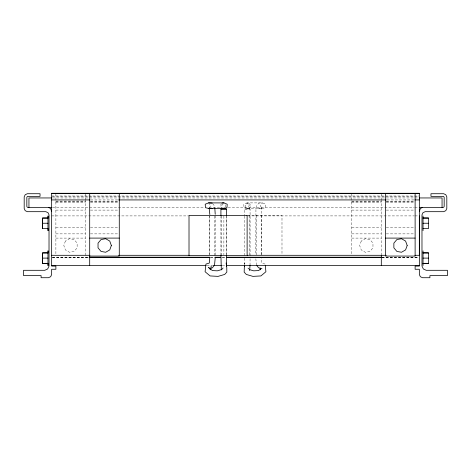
<?xml version="1.0" encoding="UTF-8"?>
<svg xmlns="http://www.w3.org/2000/svg" width="471" height="471" viewBox="0 0 471 471"><rect width="100%" height="100%" fill="white"/><g stroke="black" fill="none" stroke-linecap="round" stroke-linejoin="round"><path stroke-width="0.35" stroke-dasharray="2.35 1.77" d="M209.807 254.617L209.83 216.03M215.194 255.164L215.218 215.742M220.923 255.164L220.923 216.36M226.416 254.605L226.421 216.389M244.579 258.226L244.549 264.425M250.072 258.797L250.03 265.244M225.256 207.11L225.468 204.337M244.743 264.355L244.885 262.977L244.602 263.619M249.177 208.624L250.996 205.656L248.741 203.013L247.01 202.901L243.772 204.231L244.043 207.699L249.177 208.624L245.803 207.805L245.532 204.337L248.741 203.013M209.312 207.917L210.802 205.55L209.412 203.961M221.806 203.543L220.004 205.656L221.458 208.029M223.077 203.961L221.711 205.55L222.812 207.328M250.077 255.9L250.077 209.036L244.579 209.036L244.579 215.653M51.657 196.001L419.343 196.001M52.393 196.36L418.607 196.36M52.464 197.95L414.127 197.95M414.857 197.95L418.536 197.95M90.632 199.928L118.574 199.928M386.985 199.928L414.192 199.928M55.884 201.117L85.469 201.117M90.414 201.117L119.281 201.117M351.719 201.117L381.304 201.117M386.255 201.158L415.116 201.117M55.884 201.553L85.469 201.553M90.414 201.553L118.557 201.553M351.719 201.553L381.304 201.553M386.255 201.553L414.392 201.553M55.884 202.171L85.469 202.171M90.414 202.171L118.557 202.171M351.719 202.171L381.304 202.171M386.255 202.171L414.392 202.171M52.464 207.458L204.626 207.458M209.036 207.458L222.271 207.458M228.147 207.458L414.127 207.458M414.857 207.458L418.536 207.458M244.579 209.036L250.077 209.036M55.884 210.101L85.469 210.101M90.414 210.101L118.557 210.101M351.719 210.101L381.304 210.101M386.255 210.101L414.392 210.101M247.628 215.382L281.988 215.382L281.988 254.069M51.657 215.906L188.435 215.906M247.999 215.906L414.221 215.906M414.927 215.906L418.607 215.906M55.884 227.375L85.469 227.375M90.414 227.375L119.281 227.375M351.719 227.375L381.304 227.375M386.255 227.375L415.116 227.375M55.884 233.869L85.469 233.869M90.414 233.869L118.557 233.869M351.719 233.869L381.304 233.869M386.255 233.869L414.392 233.869M55.884 238.096L85.469 238.096M351.719 238.096L381.304 238.096M52.393 257.219L89.16 257.219M210.496 257.219L214.175 257.219M222.265 257.219L225.203 257.219M381.84 257.219L418.607 257.219M52.393 257.396L89.16 257.396M210.496 257.396L214.175 257.396M222.265 257.396L225.203 257.396M381.84 257.396L418.607 257.396M52.393 257.643L88.966 257.643M382.034 257.643L418.607 257.643M206.822 265.567L212.704 265.567M222.265 265.567L225.203 265.567M265.061 264.084L261.723 263.077L261.222 258.179M248.853 269.041L247.911 267.993L248.965 269.542M212.633 203.619L214.376 205.733L214.723 207.811M256.465 265.114L255.841 258.803M261.193 254.617L261.17 214.576L261.858 207.882L258.508 208.694L262.064 208.512L265.52 207.687L265.797 204.226L262.506 202.901L247.01 202.901L249.289 205.55L247.452 208.512L262.064 208.512L260.198 205.55L262.506 202.901L258.803 203.095L256.624 205.733L255.93 209.889L255.806 254.434M381.304 193.722L381.304 199.268M381.304 199.38L381.304 256.059M351.719 193.722L351.719 254.628M261.328 215.382L261.328 255.529M256.418 215.382L256.418 255.529M249.447 215.382L249.447 255.529M244.537 216.112L244.537 255.529M226.463 216.112L226.463 255.529M223.878 216.112L223.878 254.799M221.553 216.112L221.553 255.529M214.582 216.112L214.582 255.529M209.672 216.112L209.672 254.799M85.469 193.722L85.469 199.268M85.469 199.38L85.469 256.059M55.884 193.722L55.884 254.628M65.416 241.075L63.809 245.491L65.416 249.907L69.484 252.256L74.112 251.437L77.132 247.84L77.132 243.142L74.112 239.545L69.484 238.726L65.416 241.075M361.251 241.075L359.644 245.491L361.251 249.907L365.319 252.256L369.947 251.437L372.967 247.84L372.967 243.142L369.947 239.545L365.319 238.726L361.251 241.075"/><path stroke-width="0.71" d="M220.923 255.164L221.323 269.907M220.923 215.63L220.923 209.036L226.421 209.036L226.421 215.653M226.416 255.341L226.469 266.421L226.327 265.043M419.343 254.605L419.343 215.906M244.531 266.421L244.543 265.091M249.665 270.578L250.03 265.244M209.807 257.525L209.277 263.077L205.939 264.084L205.097 271.738L210.084 275.935L218.085 276.371L224.726 274.434L226.839 272.085L226.751 267.069L226.115 262.977M215.194 258.084L214.535 265.114L212.38 267.793L210.384 268.393M244.39 265.691L244.161 272.085L246.274 274.434L252.915 276.371L260.916 275.935L265.903 271.738L265.279 265.367M211.202 266.121L210.584 269.812L208.571 267.393L212.344 270.572L217.308 270.837L221.676 269.565L223.089 267.993M419.343 211.685L420.344 208.459L422.511 207.458M260.81 268.753L258.656 270.572L253.692 270.837L249.324 269.565M223.548 208.512L226.957 207.699L227.228 204.231L223.99 202.901L221.971 202.901L208.494 202.901L205.203 204.226L205.48 207.687L208.936 208.512L212.492 208.694L211.149 208.37M221.823 208.624L224.526 207.97M222.259 203.013L223.99 202.901M226.421 209.036L220.923 209.036M47.96 218.002L42.467 218.026L42.467 228.482L48.113 228.517M48.113 218.055L42.62 218.073L42.62 228.535M42.467 223.254L47.96 223.236M47.96 252.868L42.467 252.892L42.467 263.348L47.96 263.33M48.113 252.921L42.62 252.939L42.62 263.401L48.113 263.383M42.467 258.12L47.96 258.102M51.657 193.628L419.343 193.628M51.728 197.95L28.943 197.95L28.943 207.458M419.272 197.95L442.057 197.95L442.057 207.458M51.657 199.928L89.896 199.928M118.574 199.928L386.249 199.928M414.927 199.928L419.343 199.928M51.728 207.458L27.883 207.458L27.165 207.122L26.829 206.398L26.829 197.42L27.165 196.695L27.883 196.36L40.035 196.36L40.035 193.722L27.359 193.722L25.193 194.723L24.186 196.89L24.186 208.512L25.193 210.678L27.359 211.685L45.846 211.685L48.013 212.686L49.019 214.853L49.019 266.074L47.677 268.959L44.792 270.301L23.55 270.301L23.55 275.606L41.095 275.606L41.095 277.719L48.489 277.719L50.656 276.712L51.657 274.546L51.657 269.265L55.884 269.265L55.884 266.097L51.657 266.097L51.657 193.281L419.343 193.281L419.343 266.097L415.116 266.097L415.116 269.265L419.343 269.265L419.343 274.546L420.344 276.712L422.511 277.719L429.905 277.719L429.905 275.606L447.45 275.606L447.45 270.301L426.208 270.301L423.323 268.959L421.981 266.074L421.981 214.853L422.987 212.686L425.154 211.685L443.641 211.685L445.807 210.678L446.814 208.512L446.814 196.89L445.807 194.723L443.641 193.722L430.965 193.722L430.965 196.36L443.117 196.36L443.835 196.695L444.171 197.42L444.171 206.398L443.835 207.122L443.117 207.458L419.272 207.458M208.936 208.512L221.617 208.512M89.696 238.096L119.281 238.096M385.531 238.096L415.116 238.096M51.657 255.3L89.896 255.3M118.574 255.3L189.171 255.3M247.263 255.3L386.249 255.3M414.927 255.3L419.343 255.3M89.696 256.059L119.281 256.059L119.281 193.722M89.16 257.219L209.76 257.219M214.911 257.219L220.793 257.219M226.675 257.219L381.84 257.219M89.16 257.396L209.76 257.396M214.911 257.396L220.793 257.396M226.675 257.396L381.84 257.396M51.657 265.567L206.086 265.567M213.44 265.567L221.529 265.567M226.675 265.567L419.343 265.567M423.04 218.002L428.533 218.026L428.533 228.535L423.04 228.464M423.04 218.055L428.533 218.073M423.04 223.236L428.533 223.254M423.04 252.868L428.533 252.892L428.533 263.401L423.04 263.383M423.04 252.921L428.533 252.939M423.04 258.102L428.533 258.12M423.04 263.33L428.533 263.348M208.494 202.901L212.197 203.095M261.947 268.794L258.62 267.793L256.895 265.65M48.489 207.458L50.656 208.459L51.657 211.685M260.11 267.964L260.416 269.812M214.841 208.506L215.218 214.281M209.259 208.576L209.83 214.576M423.04 216.012L423.04 230.649M423.04 250.878L423.04 265.514M415.116 193.722L415.116 256.059L385.531 256.059L385.531 193.722M381.304 255.635L381.304 265.567M89.696 193.722L89.696 265.567M48.113 216.065L48.113 217.461M48.113 229.253L48.113 230.649M48.113 250.931L48.113 252.326M48.113 264.119L48.113 265.514M47.96 216.012L47.96 230.596M47.96 250.878L47.96 265.461M111.356 245.491L109.749 249.907L105.681 252.256L101.053 251.437L98.033 247.84L98.033 243.142L101.053 239.545L105.681 238.726L109.749 241.075L111.356 245.491M407.191 245.491L405.584 249.907L401.516 252.256L396.888 251.437L393.868 247.84L393.868 243.142L396.888 239.545L401.516 238.726L405.584 241.075L407.191 245.491M247.122 215.382L189.012 215.382L189.012 255.529L247.122 255.529L247.122 215.382"/></g></svg>
